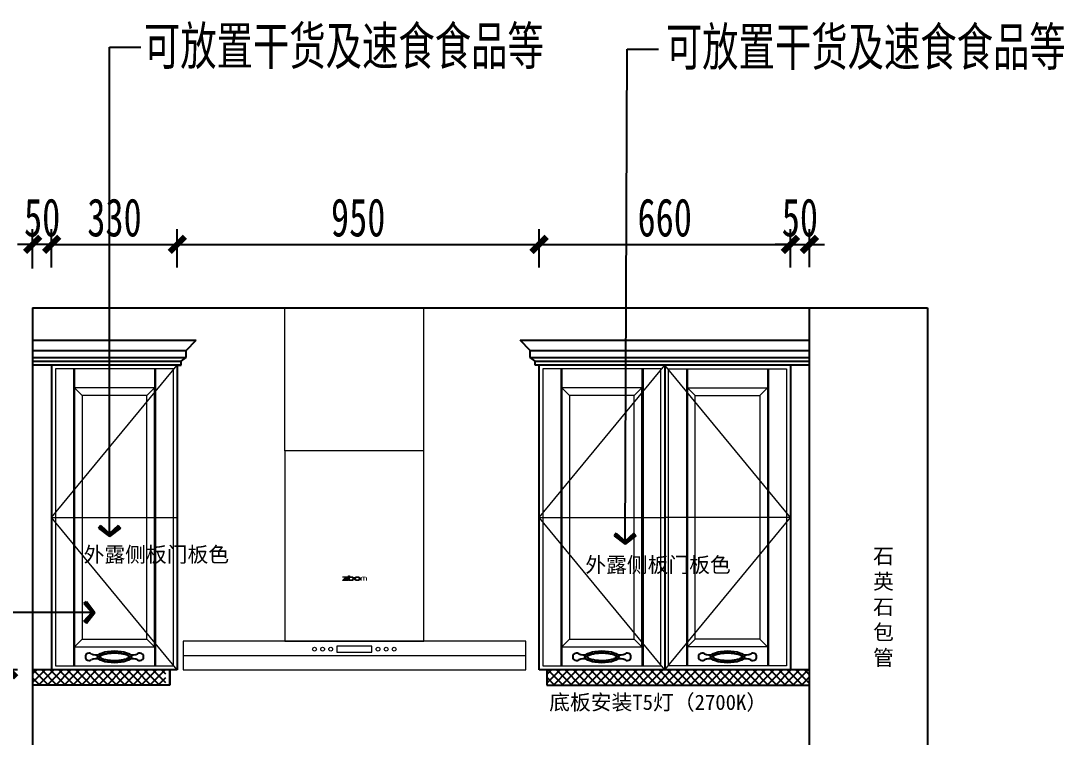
# Model space of a CAD drawing. Header units: millimetres. Extents: x 3104083 to 3173399, y -3165492 to -3044687.
# Drawn here: x 3114856 to 3117596, y -3119770 to -3117890 of the extents above; entities that cross this region are included whole.
import ezdxf

# ---------------------------------------------------------------- set-up
doc = ezdxf.new("R2010")
doc.units = ezdxf.units.MM
doc.header["$LTSCALE"] = 500
doc.header["$MEASUREMENT"] = 0
doc.header["$PDMODE"] = 2
doc.linetypes.add('ACAD_ISO03W100', pattern=[30, 12, -18])
doc.layers.get('0').update_dxf_attribs({"linetype": 'CONTINUOUS'})
doc.layers.get('DEFPOINTS').update_dxf_attribs({"linetype": 'CONTINUOUS'})
for name, color, linetype in [('D-节点尺寸', 5, 'CONTINUOUS'), ('W-基础引线', 35, 'CONTINUOUS'), ('ZB_厨柜', 7, 'CONTINUOUS'), ('柜体', 2, 'CONTINUOUS')]:
    doc.layers.add(name, color=color, linetype=linetype)
for name, color, linetype, lineweight in [('墙体', 6, 'CONTINUOUS', 25), ('电器', 85, 'CONTINUOUS', 15), ('辅助线', 252, 'CONTINUOUS', 13)]:
    doc.layers.add(name, color=color, linetype=linetype, lineweight=lineweight)
doc.styles.add('DIM', font='SimSun.ttf', dxfattribs={"width": 0.7})
doc.styles.add('ZB_宋体', font='SimSun.ttf', dxfattribs={"height": 80})
doc.dimstyles.new('40', dxfattribs={"dimscale": 40, "dimtxt": 2.5, "dimasz": 1, "dimexe": 1, "dimexo": 1, "dimgap": 0.5, "dimtad": 1, "dimdec": 0, "dimzin": 0, "dimdsep": 46, "dimtxsty": 'DIM', "dimblk": 'ARCHTICK', "dimcen": 0, "dimclrd": 5, "dimclre": 5, "dimclrt": 35, "dimadec": 0, "dimazin": 0, "dimtfac": 0.5, "dimtdec": 0, "dimtix": 1, "dimtmove": 2, "dimatfit": 2, "dimldrblk": 'A', "dimfxl": 0, "dimtolj": 1, "dimtzin": 0, "dimlwd": -1, "dimlwe": -1, "dimarcsym": 0})
doc.dimstyles.new('基础引线', dxfattribs={"dimtxt": 3, "dimasz": 0.7, "dimexe": 2, "dimexo": 6, "dimgap": 1, "dimtad": 1, "dimdec": 0, "dimdsep": 46, "dimtxsty": 'Standard', "dimblk1": 'A', "dimblk2": 'A', "dimsah": 1, "dimcen": 3, "dimdle": 200, "dimclrd": 256, "dimclre": 256, "dimclrt": 2, "dimadec": 0, "dimazin": 0, "dimtfac": 1, "dimtdec": 0, "dimtix": 1, "dimtmove": 1, "dimatfit": 3, "dimldrblk": 'A', "dimfxl": 0, "dimtvp": 1, "dimtolj": 1, "dimtzin": 0, "dimarcsym": 0})

# ---------------------------------------------------------------- blocks, each defined once
blk = doc.blocks.new('油烟机立面')
at = {"layer": '电器'}
h = blk.add_hatch(color=256, dxfattribs=at)
h.paths.add_polyline_path([(215462.2, -105457.1), (215454.4, -105457.1), (215454.4, -105454.6), (215451.8, -105454.6), (215451.8, -105467.1), (215462.2, -105467.1, 0.850277)])
h.paths.add_polyline_path([(215454.4, -105458.6), (215460.6, -105458.6, -0.922619), (215460.6, -105465.7), (215454.4, -105465.7)], flags=16)
for points in [[(215449.9, -105458.6), (215449.9, -105457.2), (215436.8, -105457.2), (215436.8, -105458.6), (215445.3, -105458.6), (215436.8, -105465.7), (215436.8, -105467.1), (215449.9, -105467.1), (215449.9, -105465.7), (215441.4, -105465.7)], [(215486.7, -105460.3, -0.313741), (215488.4, -105458.6), (215490.9, -105458.6), (215490.9, -105467.2), (215493.6, -105467.2), (215493.6, -105458.6), (215496.4, -105458.6, -0.240846), (215497.9, -105460.2), (215497.9, -105467.2), (215500.4, -105467.2), (215500.4, -105460.7, 0.377099), (215496.6, -105457.1), (215488, -105457.1, 0.37664), (215484.1, -105460.6), (215484.1, -105467.2), (215486.7, -105467.2)]]:
    blk.add_hatch(color=256, dxfattribs=at).paths.add_polyline_path(points)
blk.add_hatch(color=256, dxfattribs=at).paths.add_polyline_path([(215449.9, -105460.6), (215445.7, -105464.1), (215449.9, -105464.1)], flags=17)
h = blk.add_hatch(color=256, dxfattribs=at)
h.paths.add_polyline_path([(215478.5, -105457.2), (215472, -105457.2, 0.93167), (215472.2, -105467.1), (215478.5, -105467.1, 0.890248)])
h.paths.add_polyline_path([(215473, -105458.6), (215477.5, -105458.6, -0.767482), (215477.5, -105465.7), (215473, -105465.7, -0.819914)], flags=16)
for p, q in [((215017.3, -105626.4), (215017.3, -105646.4)), ((215017.3, -105663.9), (215917.3, -105663.9))]:
    blk.add_line(p, q, dxfattribs=at)
for points in [[(215284.8, -105626.4), (215649.8, -105626.4), (215649.8, -105126.4), (215284.8, -105126.4)], [(215017.3, -105701.4), (215917.3, -105701.4), (215917.3, -105626.4), (215017.3, -105626.4)], [(215421.5, -105655.1), (215513.2, -105655.1), (215513.2, -105639.1), (215421.5, -105639.1)]]:
    blk.add_lwpolyline(points, close=True, dxfattribs=at)
for points in [[(215451.8, -105454.6), (215454.4, -105454.6), (215454.4, -105457.1), (215462.2, -105457.1, -0.850277), (215462.2, -105467.1), (215451.8, -105467.1), (215451.8, -105454.6)], [(215454.4, -105458.6), (215460.6, -105458.6, -0.922619), (215460.6, -105465.7), (215454.4, -105465.7), (215454.4, -105458.6)], [(215472, -105457.2), (215478.5, -105457.2, -0.890248), (215478.5, -105467.1), (215472.2, -105467.1, -0.93167), (215472, -105457.2)], [(215473, -105458.6), (215477.5, -105458.6, -0.767482), (215477.5, -105465.7), (215473, -105465.7, -0.819914), (215473, -105458.6, 0.006271)]]:
    blk.add_lwpolyline(points, format="xyb", dxfattribs=at)
for points in [[(215436.8, -105457.2), (215449.9, -105457.2), (215449.9, -105458.6), (215441.4, -105465.7), (215449.9, -105465.7), (215449.9, -105467.1), (215436.8, -105467.1), (215436.8, -105465.7), (215445.3, -105458.6), (215436.8, -105458.6), (215436.8, -105457.2)], [(215449.9, -105460.6), (215449.9, -105464.1), (215445.7, -105464.1), (215449.9, -105460.6)]]:
    blk.add_lwpolyline(points, dxfattribs=at)
for centre in [(215362.7, -105647.1), (215384, -105647.1), (215405.2, -105647.1), (215529.5, -105647.1), (215550.7, -105647.1), (215572, -105647.1)]:
    blk.add_circle(centre, 5, dxfattribs=at)
blk = doc.blocks.new('_ArchTick')
at = {"color": 0, "linetype": 'ByBlock', "const_width": 0.4}
blk.add_lwpolyline([(-0.5, -0.5), (0.5, 0.5)], dxfattribs=at)
blk = doc.blocks.new('*D1733')
at = {"layer": 'D-节点尺寸', "color": 5, "ltscale": 100}
for p, q in [((3114846.8, -3119593.4), (3114783.4, -3119593.4)), ((3114823.4, -3119593.4), (3114823.4, -3121093.4)), ((3114846.8, -3121093.4), (3114783.4, -3121093.4))]:
    blk.add_line(p, q, dxfattribs=at)
at = {"layer": 'DEFPOINTS', "color": 0, "ltscale": 100}
for p in [(3114886.8, -3119593.4), (3114823.4, -3121093.4), (3114886.8, -3121093.4)]:
    blk.add_point(p, dxfattribs=at)
at = {"layer": 'D-节点尺寸', "color": 5, "ltscale": 100, "xscale": 40, "yscale": 40, "zscale": 40}
for p, rotation in [((3114823.4, -3119593.4), 90), ((3114823.4, -3121093.4), 270)]:
    blk.add_blockref('_ArchTick', p, dxfattribs=dict(at, rotation=rotation))
at = {"layer": 'D-节点尺寸', "color": 35, "ltscale": 100, "insert": (3114753.4, -3120343.4), "char_height": 100, "attachment_point": 5, "rotation": 90, "style": 'DIM'}
blk.add_mtext('\\A1;1500', dxfattribs=at)
blk = doc.blocks.new('A')
for p, q in [((-1.435, 1.148), (-1.09, 1.437)), ((-1.09, 1.437), (0, 0)), ((-1.435, 1.148), (-0.369, 0)), ((-0.369, 0), (-2.127, 0)), ((-1.435, -1.148), (-0.369, 0)), ((-1.09, -1.437), (0, 0)), ((-1.435, -1.148), (-1.09, -1.437))]:
    blk.add_line(p, q)
for points in [[(-1.435, 1.148), (-1.09, 1.437), (-0.369, 0), (0, 0)], [(-1.435, -1.148), (-1.09, -1.437), (-0.369, 0), (0, 0)]]:
    blk.add_solid(points)
blk = doc.blocks.new('182')
at = {"layer": 'ZB_厨柜', "color": 253}
for centre, radius, start, end in [((71329.5, -32480.6), 10, 55.1094, 304.8906), ((71346.9, -32452.8), 22.8, 239.4342, 295.2951), ((71346.9, -32508.5), 22.8, 64.7049, 120.5658), ((71445.2, -32452.8), 22.8, 244.7079, 300.5688), ((71445.2, -32508.4), 22.8, 59.4372, 115.298), ((71462.5, -32480.6), 10, 234.9056, 124.8807)]:
    blk.add_arc(centre, radius, start, end, dxfattribs=at)
blk.add_ellipse((71396, -32480.6), major_axis=(-44.6, 0), ratio=0.345562, dxfattribs=at)
blk.add_open_spline([(71356.4, -32480.6), (71356.4, -32480.6), (71356.4, -32480.7), (71356.4, -32480.8), (71356.5, -32480.9), (71356.7, -32481.3), (71356.8, -32481.5), (71357.3, -32482), (71357.5, -32482.3), (71358.6, -32483.2), (71359.5, -32483.8), (71361.9, -32485.1), (71363.4, -32485.8), (71366.6, -32487), (71368.5, -32487.6), (71372.5, -32488.6), (71374.6, -32489.1), (71380.7, -32490.1), (71384.9, -32490.6), (71393.4, -32491.1), (71397.8, -32491.1), (71406.4, -32490.7), (71410.6, -32490.2), (71418.3, -32489), (71421.8, -32488.1), (71426.8, -32486.5), (71428.6, -32485.8), (71431.5, -32484.4), (71432.7, -32483.7), (71434.2, -32482.6), (71434.6, -32482.2), (71435.2, -32481.5), (71435.4, -32481.2), (71435.6, -32480.9), (71435.6, -32480.8), (71435.7, -32480.6), (71435.7, -32480.6), (71435.7, -32480.6), (71435.7, -32480.5), (71435.6, -32480.4), (71435.6, -32480.2), (71435.3, -32479.9), (71435.2, -32479.7), (71434.7, -32479.2), (71434.5, -32478.9), (71433.4, -32478), (71432.4, -32477.3), (71429.9, -32476), (71428.5, -32475.3), (71425.1, -32474.1), (71423.2, -32473.5), (71419.1, -32472.5), (71416.9, -32472), (71410.7, -32471), (71406.5, -32470.6), (71397.9, -32470.1), (71393.5, -32470.1), (71384.9, -32470.6), (71380.8, -32471.1), (71373.1, -32472.4), (71369.6, -32473.3), (71364.7, -32474.9), (71363.1, -32475.6), (71360.3, -32476.9), (71359.2, -32477.6), (71357.8, -32478.7), (71357.4, -32479.1), (71356.8, -32479.8), (71356.6, -32480), (71356.5, -32480.4), (71356.4, -32480.5), (71356.4, -32480.6), (71356.4, -32480.6), (71356.4, -32480.6)], degree=3, knots=[0, 0, 0, 0, 0.09599, 0.09599, 0.19198, 0.19198, 0.28797, 0.28797, 0.38396, 0.38396, 0.56459, 0.56459, 0.74522, 0.74522, 0.92585, 0.92585, 1.10648, 1.10648, 1.409669, 1.409669, 1.712859, 1.712859, 2.016048, 2.016048, 2.319237, 2.319237, 2.516071, 2.516071, 2.712905, 2.712905, 2.839586, 2.839586, 2.966267, 2.966267, 3.06056, 3.06056, 3.154854, 3.154854, 3.249148, 3.249148, 3.343442, 3.343442, 3.437735, 3.437735, 3.532029, 3.532029, 3.714701, 3.714701, 3.897373, 3.897373, 4.080045, 4.080045, 4.262717, 4.262717, 4.567087, 4.567087, 4.871458, 4.871458, 5.175828, 5.175828, 5.480199, 5.480199, 5.672389, 5.672389, 5.86458, 5.86458, 5.989753, 5.989753, 6.114926, 6.114926, 6.208858, 6.208858, 6.283185, 6.283185, 6.283185, 6.283185], dxfattribs=at)
blk = doc.blocks.new('*D1709')
at = {"layer": 'D-节点尺寸', "color": 5, "ltscale": 100}
for p, q in [((3114936.8, -3118537.4), (3114936.8, -3118436.5)), ((3115266.8, -3118537.4), (3115266.8, -3118436.5)), ((3114936.8, -3118476.5), (3115266.8, -3118476.5))]:
    blk.add_line(p, q, dxfattribs=at)
at = {"layer": 'DEFPOINTS', "color": 0, "ltscale": 100}
for p in [(3115266.8, -3118476.5), (3114936.8, -3118577.4), (3115266.8, -3118577.4)]:
    blk.add_point(p, dxfattribs=at)
at = {"layer": 'D-节点尺寸', "color": 5, "ltscale": 100, "xscale": 40, "yscale": 40, "zscale": 40, "rotation": 180}
blk.add_blockref('_ArchTick', (3114936.8, -3118476.5), dxfattribs=at)
at = {"layer": 'D-节点尺寸', "color": 5, "ltscale": 100, "xscale": 40, "yscale": 40, "zscale": 40}
blk.add_blockref('_ArchTick', (3115266.8, -3118476.5), dxfattribs=at)
at = {"layer": 'D-节点尺寸', "color": 35, "ltscale": 100, "insert": (3115101.8, -3118406.5), "char_height": 100, "attachment_point": 5, "style": 'DIM'}
blk.add_mtext('\\A1;330', dxfattribs=at)
blk = doc.blocks.new('*D1710')
at = {"layer": 'D-节点尺寸', "color": 5, "ltscale": 100}
for p, q in [((3115266.8, -3118537.4), (3115266.8, -3118436.5)), ((3116216.8, -3118537.4), (3116216.8, -3118436.5)), ((3115266.8, -3118476.5), (3116216.8, -3118476.5))]:
    blk.add_line(p, q, dxfattribs=at)
at = {"layer": 'DEFPOINTS', "color": 0, "ltscale": 100}
for p in [(3116216.8, -3118476.5), (3115266.8, -3118577.4), (3116216.8, -3118577.4)]:
    blk.add_point(p, dxfattribs=at)
at = {"layer": 'D-节点尺寸', "color": 5, "ltscale": 100, "xscale": 40, "yscale": 40, "zscale": 40, "rotation": 180}
blk.add_blockref('_ArchTick', (3115266.8, -3118476.5), dxfattribs=at)
at = {"layer": 'D-节点尺寸', "color": 5, "ltscale": 100, "xscale": 40, "yscale": 40, "zscale": 40}
blk.add_blockref('_ArchTick', (3116216.8, -3118476.5), dxfattribs=at)
at = {"layer": 'D-节点尺寸', "color": 35, "ltscale": 100, "insert": (3115741.8, -3118406.5), "char_height": 100, "attachment_point": 5, "style": 'DIM'}
blk.add_mtext('\\A1;950', dxfattribs=at)
blk = doc.blocks.new('*D1711')
at = {"layer": 'D-节点尺寸', "color": 5, "ltscale": 100}
for p, q in [((3116216.8, -3118537.4), (3116216.8, -3118436.5)), ((3116876.8, -3118537.4), (3116876.8, -3118436.5)), ((3116216.8, -3118476.5), (3116876.8, -3118476.5))]:
    blk.add_line(p, q, dxfattribs=at)
at = {"layer": 'DEFPOINTS', "color": 0, "ltscale": 100}
for p in [(3116876.8, -3118476.5), (3116216.8, -3118577.4), (3116876.8, -3118577.4)]:
    blk.add_point(p, dxfattribs=at)
at = {"layer": 'D-节点尺寸', "color": 5, "ltscale": 100, "xscale": 40, "yscale": 40, "zscale": 40, "rotation": 180}
blk.add_blockref('_ArchTick', (3116216.8, -3118476.5), dxfattribs=at)
at = {"layer": 'D-节点尺寸', "color": 5, "ltscale": 100, "xscale": 40, "yscale": 40, "zscale": 40}
blk.add_blockref('_ArchTick', (3116876.8, -3118476.5), dxfattribs=at)
at = {"layer": 'D-节点尺寸', "color": 35, "ltscale": 100, "insert": (3116546.8, -3118406.5), "char_height": 100, "attachment_point": 5, "style": 'DIM'}
blk.add_mtext('\\A1;660', dxfattribs=at)
blk = doc.blocks.new('*D1712')
at = {"layer": 'D-节点尺寸', "color": 5, "ltscale": 100}
for p, q in [((3116876.8, -3118537.4), (3116876.8, -3118436.5)), ((3116926.8, -3118536.7), (3116926.8, -3118436.5)), ((3116876.8, -3118476.5), (3116836.8, -3118476.5)), ((3116876.8, -3118476.5), (3116926.8, -3118476.5)), ((3116926.8, -3118476.5), (3116966.8, -3118476.5))]:
    blk.add_line(p, q, dxfattribs=at)
at = {"layer": 'DEFPOINTS', "color": 0, "ltscale": 100}
for p in [(3116926.8, -3118476.5), (3116876.8, -3118577.4), (3116926.8, -3118576.7)]:
    blk.add_point(p, dxfattribs=at)
at = {"layer": 'D-节点尺寸', "color": 5, "ltscale": 100, "xscale": 40, "yscale": 40, "zscale": 40}
blk.add_blockref('_ArchTick', (3116876.8, -3118476.5), dxfattribs=at)
at = {"layer": 'D-节点尺寸', "color": 5, "ltscale": 100, "xscale": 40, "yscale": 40, "zscale": 40, "rotation": 180}
blk.add_blockref('_ArchTick', (3116926.8, -3118476.5), dxfattribs=at)
at = {"layer": 'D-节点尺寸', "color": 35, "ltscale": 100, "insert": (3116901.8, -3118406.5), "char_height": 100, "attachment_point": 5, "style": 'DIM'}
blk.add_mtext('\\A1;50', dxfattribs=at)
blk = doc.blocks.new('*D1713')
at = {"layer": 'D-节点尺寸', "color": 5, "ltscale": 100}
for p, q in [((3114886.8, -3118540.2), (3114886.8, -3118436.5)), ((3114936.8, -3118537.4), (3114936.8, -3118436.5)), ((3114886.8, -3118476.5), (3114846.8, -3118476.5)), ((3114936.8, -3118476.5), (3114886.8, -3118476.5)), ((3114936.8, -3118476.5), (3114976.8, -3118476.5))]:
    blk.add_line(p, q, dxfattribs=at)
at = {"layer": 'DEFPOINTS', "color": 0, "ltscale": 100}
for p in [(3114886.8, -3118476.5), (3114886.8, -3118580.2), (3114936.8, -3118577.4)]:
    blk.add_point(p, dxfattribs=at)
at = {"layer": 'D-节点尺寸', "color": 5, "ltscale": 100, "xscale": 40, "yscale": 40, "zscale": 40}
blk.add_blockref('_ArchTick', (3114886.8, -3118476.5), dxfattribs=at)
at = {"layer": 'D-节点尺寸', "color": 5, "ltscale": 100, "xscale": 40, "yscale": 40, "zscale": 40, "rotation": 180}
blk.add_blockref('_ArchTick', (3114936.8, -3118476.5), dxfattribs=at)
at = {"layer": 'D-节点尺寸', "color": 35, "ltscale": 100, "insert": (3114911.8, -3118406.5), "char_height": 100, "attachment_point": 5, "style": 'DIM'}
blk.add_mtext('\\A1;50', dxfattribs=at)

msp = doc.modelspace()

# ---------------------------------------------------------------- hatches: boundary and pattern name
at = {"layer": '柜体'}
h = msp.add_hatch(dxfattribs=at)
h.set_pattern_fill('ANSI37', color=256, scale=5, style=0)
h.set_pattern_definition([(45, (2859965.88, -2983345.226), (-11.22532015, 11.22532015), []), (135, (2859965.88, -2983345.226), (-11.22532015, -11.22532015), [])])
h.paths.add_polyline_path([(3115236.797, -3119593.366), (3115196.324, -3119593.366), (3114886.797, -3119593.366), (3114886.797, -3119633.366), (3115236.797, -3119633.366)])
h = msp.add_hatch(dxfattribs=at)
h.set_pattern_fill('ANSI37', color=256, scale=5, style=0)
h.set_pattern_definition([(45, (2859925.88, -2983345.226), (-11.22532015, 11.22532015), []), (135, (2859925.88, -2983345.226), (-11.22532015, -11.22532015), [])])
h.paths.add_polyline_path([(3116926.797, -3119593.366), (3116236.797, -3119593.366), (3116236.797, -3119613.366), (3116236.797, -3119633.366), (3116926.797, -3119633.366)])

# ---------------------------------------------------------------- linework, layer by layer
at = {"layer": '墙体'}
for p, q in [((3114886.797, -3118643.366), (3117236.797, -3118643.366)), ((3114886.797, -3118643.366), (3114886.797, -3121093.366)), ((3116926.797, -3120243.366), (3116926.797, -3118643.366)), ((3117236.797, -3118643.366), (3117236.797, -3121093.366))]:
    msp.add_line(p, q, dxfattribs=at)
at = {"layer": '柜体'}
for p, q in [((3114886.797, -3118728.366), (3115316.302, -3118728.366)), ((3115290.037, -3118755.064), (3115316.302, -3118728.366)), ((3116167.293, -3118728.366), (3116926.797, -3118728.366)), ((3116193.558, -3118755.064), (3116167.293, -3118728.366)), ((3114886.797, -3118755.064), (3115290.037, -3118755.064)), ((3115290.037, -3118773.366), (3115290.037, -3118755.064)), ((3116193.558, -3118755.064), (3116926.797, -3118755.064)), ((3116193.558, -3118773.366), (3116193.558, -3118755.064)), ((3114886.797, -3118773.366), (3115290.037, -3118773.366)), ((3114886.797, -3118783.366), (3115276.797, -3118783.366)), ((3115276.797, -3118783.366), (3115290.037, -3118773.366)), ((3115276.797, -3118793.366), (3115276.797, -3118783.366)), ((3116193.558, -3118773.366), (3116926.797, -3118773.366)), ((3116206.797, -3118783.366), (3116193.558, -3118773.366)), ((3116206.797, -3118783.366), (3116926.797, -3118783.366)), ((3116206.797, -3118793.366), (3116206.797, -3118783.366)), ((3115276.797, -3118793.366), (3114886.797, -3118793.366)), ((3114936.797, -3118793.366), (3114936.797, -3119593.366)), ((3115266.797, -3118793.366), (3115266.797, -3119593.366)), ((3115266.797, -3118793.366), (3115276.797, -3118793.366)), ((3116926.797, -3118793.366), (3116206.797, -3118793.366)), ((3116216.797, -3119593.366), (3116216.797, -3118793.366)), ((3116546.797, -3118793.366), (3116546.797, -3119593.366)), ((3116876.797, -3118793.366), (3116876.797, -3119593.366)), ((3115266.797, -3119593.366), (3114886.797, -3119593.366)), ((3115246.797, -3119593.366), (3115246.797, -3119633.366)), ((3115246.797, -3119633.366), (3115246.797, -3119593.366)), ((3116926.797, -3119593.366), (3116216.797, -3119593.366)), ((3116236.797, -3119593.366), (3116236.797, -3119633.366)), ((3115246.797, -3119633.366), (3114886.797, -3119633.366)), ((3116236.797, -3119633.366), (3116926.797, -3119633.366))]:
    msp.add_line(p, q, dxfattribs=at)
at = {"layer": '电器'}
for p, q in [((3115549.297, -3119018.366), (3115549.297, -3118643.366)), ((3115914.297, -3119018.366), (3115914.297, -3118643.366))]:
    msp.add_line(p, q, dxfattribs=at)
at = {"layer": '辅助线', "linetype": 'ACAD_ISO03W100'}
for p, q in [((3114936.797, -3119193.366), (3115266.797, -3118793.366)), ((3116216.797, -3119193.366), (3116546.797, -3118793.366)), ((3116876.797, -3119193.366), (3116546.797, -3118793.366)), ((3115266.797, -3119593.366), (3114936.797, -3119193.366)), ((3114936.797, -3119193.366), (3115266.797, -3119193.366)), ((3116546.797, -3119593.366), (3116216.797, -3119193.366)), ((3116216.797, -3119193.366), (3116546.797, -3119193.366)), ((3116546.797, -3119593.366), (3116876.797, -3119193.366)), ((3116876.797, -3119193.366), (3116546.797, -3119193.366))]:
    msp.add_line(p, q, dxfattribs=at)
at = {"layer": '辅助线', "color": 250}
for p, q in [((3114993.797, -3118803.366), (3114993.797, -3119583.366)), ((3115209.797, -3118803.366), (3115209.797, -3119583.366)), ((3116273.797, -3118803.366), (3116273.797, -3119583.366)), ((3116489.797, -3118803.366), (3116489.797, -3119583.366)), ((3116603.797, -3118803.366), (3116603.797, -3119583.366)), ((3116819.797, -3118803.366), (3116819.797, -3119583.366))]:
    msp.add_line(p, q, dxfattribs=at)
at = {"layer": '辅助线', "color": 252}
for p, q in [((3114996.797, -3118803.366), (3114996.797, -3119583.366)), ((3115206.797, -3118803.366), (3115206.797, -3119583.366)), ((3116276.797, -3118803.366), (3116276.797, -3119583.366)), ((3116486.797, -3118803.366), (3116486.797, -3119583.366)), ((3116606.797, -3118803.366), (3116606.797, -3119583.366)), ((3116816.797, -3118803.366), (3116816.797, -3119583.366)), ((3114996.797, -3118853.366), (3115016.797, -3118873.366)), ((3115206.797, -3118853.366), (3115186.797, -3118873.366)), ((3116276.797, -3118853.366), (3116296.797, -3118873.366)), ((3116486.797, -3118853.366), (3116466.797, -3118873.366)), ((3116606.797, -3118853.366), (3116626.797, -3118873.366)), ((3116816.797, -3118853.366), (3116796.797, -3118873.366)), ((3115016.797, -3119513.366), (3114996.797, -3119533.366)), ((3115186.797, -3119513.366), (3115206.797, -3119533.366)), ((3116296.797, -3119513.366), (3116276.797, -3119533.366)), ((3116466.797, -3119513.366), (3116486.797, -3119533.366)), ((3116626.797, -3119513.366), (3116606.797, -3119533.366)), ((3116796.797, -3119513.366), (3116816.797, -3119533.366))]:
    msp.add_line(p, q, dxfattribs=at)
at = {"layer": '辅助线', "color": 250}
for points in [[(3114946.797, -3119583.366), (3115256.797, -3119583.366), (3115256.797, -3118803.366), (3114946.797, -3118803.366)], [(3116226.797, -3119583.366), (3116536.797, -3119583.366), (3116536.797, -3118803.366), (3116226.797, -3118803.366)], [(3116866.797, -3119583.366), (3116556.797, -3119583.366), (3116556.797, -3118803.366), (3116866.797, -3118803.366)]]:
    msp.add_lwpolyline(points, close=True, dxfattribs=at)
at = {"layer": '辅助线', "color": 252}
for points in [[(3114996.797, -3119533.366), (3115206.797, -3119533.366), (3115206.797, -3118853.366), (3114996.797, -3118853.366)], [(3116276.797, -3119533.366), (3116486.797, -3119533.366), (3116486.797, -3118853.366), (3116276.797, -3118853.366)], [(3116816.797, -3119533.366), (3116606.797, -3119533.366), (3116606.797, -3118853.366), (3116816.797, -3118853.366)], [(3115016.797, -3119513.366), (3115186.797, -3119513.366), (3115186.797, -3118873.366), (3115016.797, -3118873.366)], [(3116296.797, -3119513.366), (3116466.797, -3119513.366), (3116466.797, -3118873.366), (3116296.797, -3118873.366)], [(3116796.797, -3119513.366), (3116626.797, -3119513.366), (3116626.797, -3118873.366), (3116796.797, -3118873.366)]]:
    msp.add_lwpolyline(points, close=True, dxfattribs=at)

# ---------------------------------------------------------------- block references
at = {"layer": 'ZB_厨柜', "color": 253}
for name, p in [('油烟机立面', (2900264.452, -3013891.999)), ('182', (3043705.765, -3087078.835)), ('182', (3044985.765, -3087078.835)), ('182', (3045315.765, -3087078.835))]:
    msp.add_blockref(name, p, dxfattribs=at)

# ---------------------------------------------------------------- texts
at = {"layer": 'D-节点尺寸', "color": 35, "ltscale": 100, "char_height": 100, "attachment_point": 5, "style": 'DIM'}
for width, insert in [(1164.29192, (3115704.121, -3117960.898)), (1365.99966, (3117074.828, -3117963.224))]:
    msp.add_mtext_dynamic_manual_height_columns('可放置干货及速食食品等', width=width, gutter_width=400, heights=[0], dxfattribs=dict(at, insert=insert))
at = {"layer": 'ZB_厨柜', "color": 35, "char_height": 40, "style": 'ZB_宋体'}
for s, insert, width, attachment_point in [('{\\fSimSun|b0|i0|c134|p54;外露侧板门板色}', (3115020.782, -3119270.723), 704.1536, 1), ('{\\fSimSun|b0|i0|c134|p54;石英石包管}', (3117148.55, -3119274.781), 60.28649, 3), ('{\\fSimSun|b0|i0|c134|p54;外露侧板门板色}', (3116338.295, -3119297.85), 704.1536, 1), ('{\\fSimSun|b0|i0|c134|p54;底板安装T5灯（2700K）}', (3116243.419, -3119658.655), 704.1536, 1)]:
    msp.add_mtext(s, dxfattribs=dict(at, insert=insert, width=width, attachment_point=attachment_point))

# ---------------------------------------------------------------- dimensions: what is measured, and where the dimension line sits
at = {"layer": 'D-节点尺寸', "color": 251, "ltscale": 100}
for base, p1, p2, picture, middle in [((3114886.797, -3118476.455), (3114936.797, -3118577.376), (3114886.797, -3118580.227), '*D1713', (3114911.797, -3118406.455)), ((3115266.797, -3118476.455), (3114936.797, -3118577.376), (3115266.797, -3118577.376), '*D1709', (3115101.797, -3118406.455)), ((3116216.797, -3118476.455), (3115266.797, -3118577.376), (3116216.797, -3118577.376), '*D1710', (3115741.797, -3118406.455)), ((3116876.797, -3118476.455), (3116216.797, -3118577.376), (3116876.797, -3118577.376), '*D1711', (3116546.797, -3118406.455)), ((3116926.797, -3118476.455), (3116876.797, -3118577.376), (3116926.797, -3118576.701), '*D1712', (3116901.797, -3118406.455))]:
    dim = msp.add_linear_dim(base=base, p1=p1, p2=p2, dimstyle='40', dxfattribs=at)
    dim.commit()
    dim.dimension.update_dxf_attribs({"geometry": picture, "text_midpoint": middle})
dim = msp.add_linear_dim(base=(3114823.441, -3121093.366), p1=(3114886.797, -3119593.366), p2=(3114886.797, -3121093.366), angle=90, dimstyle='40', dxfattribs=at)
dim.commit()
dim.dimension.update_dxf_attribs({"geometry": '*D1733', "text_midpoint": (3114753.441, -3120343.366)})

# ---------------------------------------------------------------- leaders
at = {"layer": 'W-基础引线'}
for points in [[(3115088.775, -3119243.412), (3115088.775, -3117958.676), (3115171.227, -3117958.676)], [(3116442.517, -3119263.361), (3116448.45, -3117963.932), (3116530.902, -3117963.932)], [(3115049.829, -3119442.62), (3114165.875, -3119442.62), (3114109.884, -3119442.62)]]:
    msp.add_leader(points, dimstyle='基础引线', override={"dimasz": 20}, dxfattribs=at)

doc.saveas('drawing.dxf')
